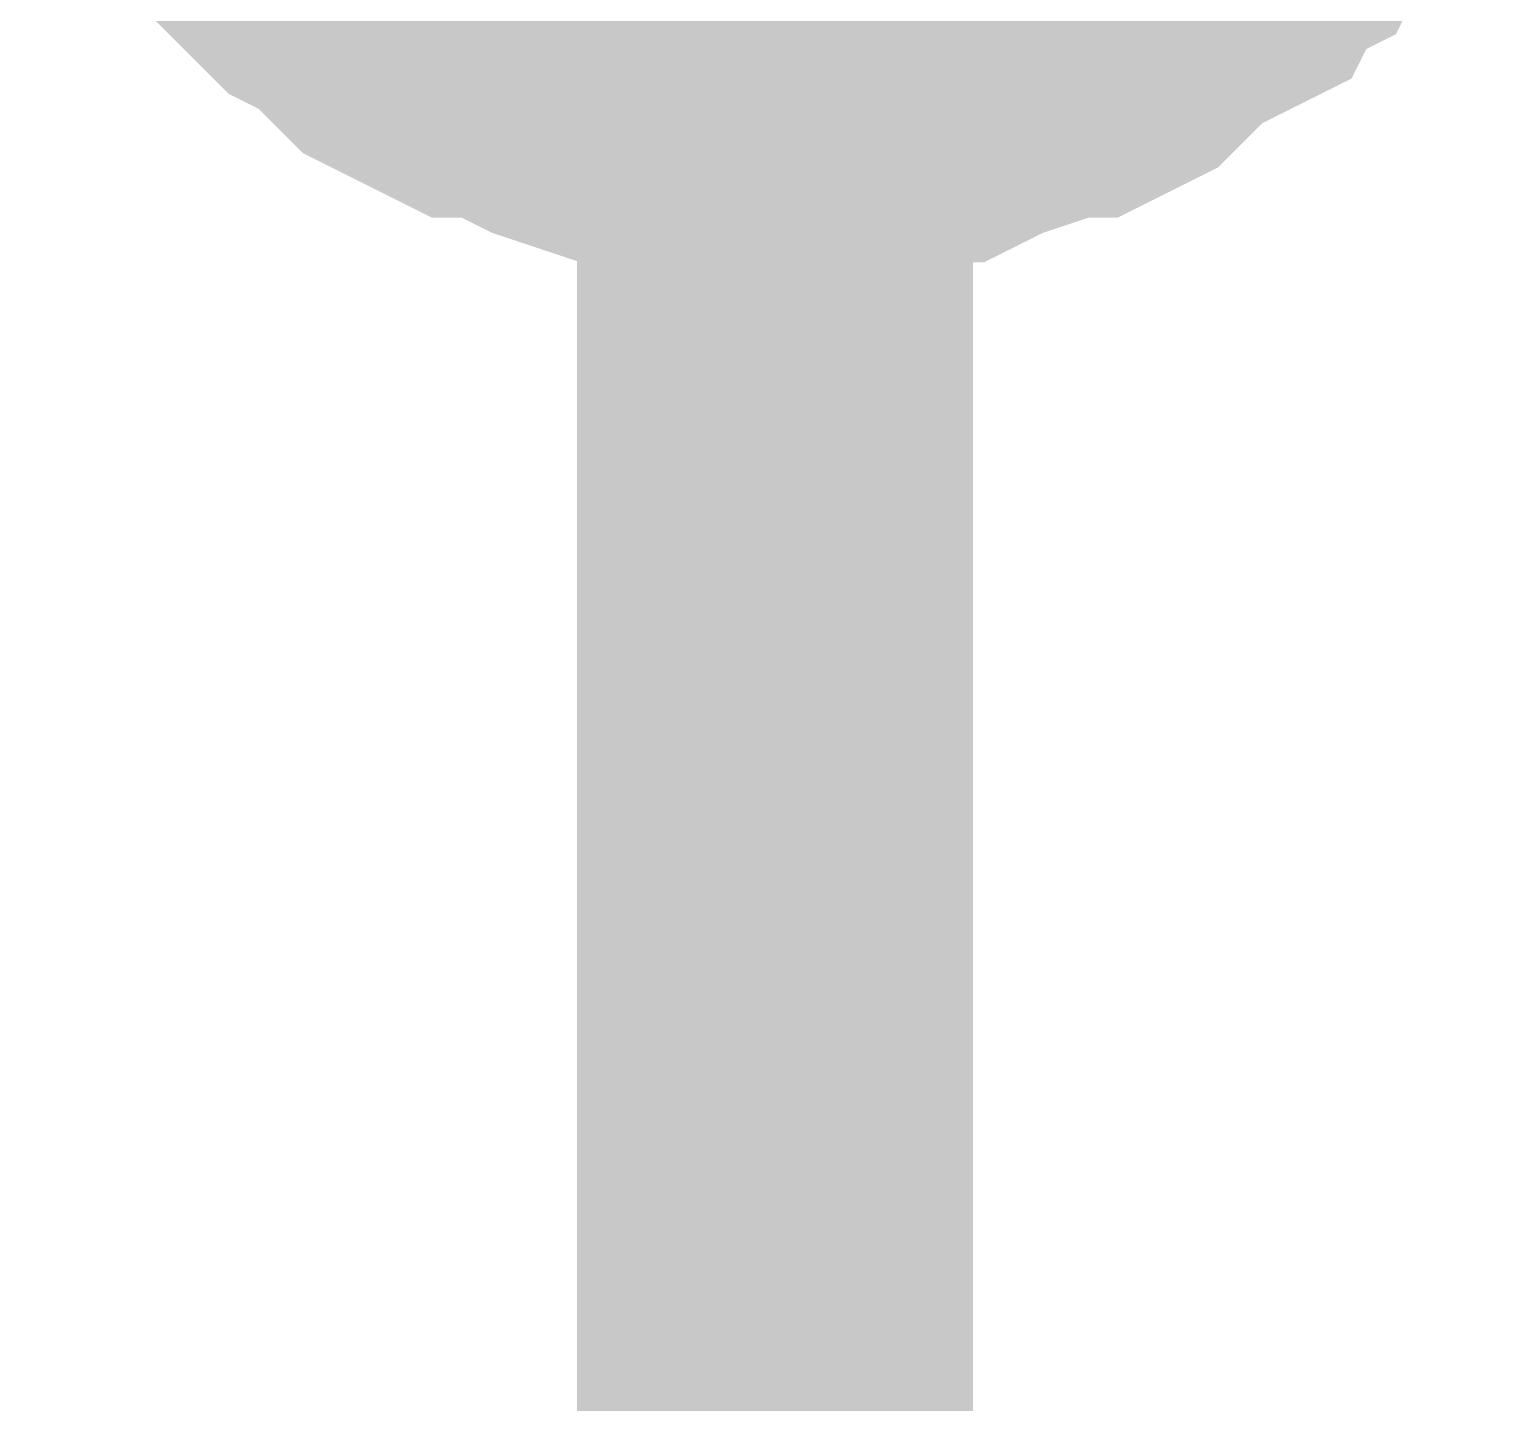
# Model space of a CAD drawing. Header units: millimetres. Extents: x 0 to 800, y 0 to 567.
# Drawn here: x 120.347 to 121.464, y 448.575 to 449.614 of the extents above; entities that cross this region are included whole.
import ezdxf

# ---------------------------------------------------------------- set-up
doc = ezdxf.new("R2010")
doc.units = ezdxf.units.MM
doc.layers.add('Sheet', color=255, linetype='Continuous')

msp = doc.modelspace()

# ---------------------------------------------------------------- linework, layer by layer
at = {"layer": 'Sheet', "const_width": 0.508}
msp.add_lwpolyline([(120.65, 450.088, 1), (121.158, 450.088, 1)], format="xyb", close=True, dxfattribs=at)
at = {"layer": 'Sheet'}
for points, const_width in [([(120.911, 450.0808), (120.911, 443.0252), (120.7878, 443.0252)], 0.2997), ([(120.911, 449.5768), (120.8886, 449.5768), (120.855, 449.5768), (120.8326, 449.588), (120.8102, 449.588), (120.7878, 449.588), (120.7542, 449.5992), (120.7318, 449.6104), (120.7094, 449.6216), (120.687, 449.6216), (120.6646, 449.6328), (120.6422, 449.644), (120.6198, 449.6664), (120.6086, 449.6776), (120.5862, 449.6888), (120.5638, 449.7112), (120.5526, 449.7224), (120.5302, 449.7448), (120.519, 449.756), (120.4966, 449.7784)], 0.2997), ([(120.911, 449.5768), (120.8886, 449.5768), (120.855, 449.5768), (120.8326, 449.588), (120.8102, 449.588), (120.7878, 449.588), (120.7542, 449.5992), (120.7318, 449.6104), (120.7094, 449.6216), (120.687, 449.6216), (120.6646, 449.6328), (120.6422, 449.644), (120.6198, 449.6664), (120.6086, 449.6776), (120.5862, 449.6888), (120.5638, 449.7112), (120.5526, 449.7224), (120.5302, 449.7448), (120.519, 449.756), (120.4966, 449.7784)], 0.2997), ([(120.911, 449.5768), (120.8886, 449.5768), (120.855, 449.5768), (120.8326, 449.588), (120.8102, 449.588), (120.7878, 449.588), (120.7542, 449.5992), (120.7318, 449.6104), (120.7094, 449.6216), (120.687, 449.6216), (120.6646, 449.6328), (120.6422, 449.644), (120.6198, 449.6664), (120.6086, 449.6776), (120.5862, 449.6888), (120.5638, 449.7112), (120.5526, 449.7224), (120.5302, 449.7448), (120.519, 449.756), (120.4966, 449.7784)], 0.2997), ([(120.911, 449.5768), (120.8886, 449.5768), (120.855, 449.5768), (120.8326, 449.588), (120.8102, 449.588), (120.7878, 449.588), (120.7542, 449.5992), (120.7318, 449.6104), (120.7094, 449.6216), (120.687, 449.6216), (120.6646, 449.6328), (120.6422, 449.644), (120.6198, 449.6664), (120.6086, 449.6776), (120.5862, 449.6888), (120.5638, 449.7112), (120.5526, 449.7224), (120.5302, 449.7448), (120.519, 449.756), (120.4966, 449.7784)], 0.2997), ([(121.3142, 449.7784), (121.303, 449.756), (121.2806, 449.7448), (121.2694, 449.7224), (121.247, 449.7112), (121.2358, 449.6888), (121.2134, 449.6776), (121.191, 449.6664), (121.1686, 449.644), (121.1574, 449.6328), (121.135, 449.6216), (121.1126, 449.6216), (121.0902, 449.6104), (121.0566, 449.5992), (121.0342, 449.588), (121.0118, 449.588), (120.9894, 449.588), (120.967, 449.5768), (120.9334, 449.5768), (120.911, 449.5768)], 0.2997), ([(121.3142, 449.7784), (121.303, 449.756), (121.2806, 449.7448), (121.2694, 449.7224), (121.247, 449.7112), (121.2358, 449.6888), (121.2134, 449.6776), (121.191, 449.6664), (121.1686, 449.644), (121.1574, 449.6328), (121.135, 449.6216), (121.1126, 449.6216), (121.0902, 449.6104), (121.0566, 449.5992), (121.0342, 449.588), (121.0118, 449.588), (120.9894, 449.588), (120.967, 449.5768), (120.9334, 449.5768), (120.911, 449.5768)], 0.2997), ([(121.3142, 449.7784), (121.303, 449.756), (121.2806, 449.7448), (121.2694, 449.7224), (121.247, 449.7112), (121.2358, 449.6888), (121.2134, 449.6776), (121.191, 449.6664), (121.1686, 449.644), (121.1574, 449.6328), (121.135, 449.6216), (121.1126, 449.6216), (121.0902, 449.6104), (121.0566, 449.5992), (121.0342, 449.588), (121.0118, 449.588), (120.9894, 449.588), (120.967, 449.5768), (120.9334, 449.5768), (120.911, 449.5768)], 0.2997), ([(121.3142, 449.7784), (121.303, 449.756), (121.2806, 449.7448), (121.2694, 449.7224), (121.247, 449.7112), (121.2358, 449.6888), (121.2134, 449.6776), (121.191, 449.6664), (121.1686, 449.644), (121.1574, 449.6328), (121.135, 449.6216), (121.1126, 449.6216), (121.0902, 449.6104), (121.0566, 449.5992), (121.0342, 449.588), (121.0118, 449.588), (120.9894, 449.588), (120.967, 449.5768), (120.9334, 449.5768), (120.911, 449.5768)], 0.2997), ([(120.911, 449.6328), (120.8886, 449.6328), (120.855, 449.6328), (120.8326, 449.644), (120.8102, 449.644), (120.7878, 449.644), (120.7542, 449.6552), (120.7318, 449.6664), (120.7094, 449.6776), (120.687, 449.6776), (120.6646, 449.6888), (120.6422, 449.7), (120.6198, 449.7224), (120.6086, 449.7336), (120.5862, 449.7448), (120.5638, 449.7672)], 0.2997), ([(120.911, 449.6328), (120.8886, 449.6328), (120.855, 449.6328), (120.8326, 449.644), (120.8102, 449.644), (120.7878, 449.644), (120.7542, 449.6552), (120.7318, 449.6664), (120.7094, 449.6776), (120.687, 449.6776), (120.6646, 449.6888), (120.6422, 449.7), (120.6198, 449.7224), (120.6086, 449.7336), (120.5862, 449.7448), (120.5638, 449.7672)], 0.2997), ([(120.911, 449.6328), (120.8886, 449.6328), (120.855, 449.6328), (120.8326, 449.644), (120.8102, 449.644), (120.7878, 449.644), (120.7542, 449.6552), (120.7318, 449.6664), (120.7094, 449.6776), (120.687, 449.6776), (120.6646, 449.6888), (120.6422, 449.7), (120.6198, 449.7224), (120.6086, 449.7336), (120.5862, 449.7448), (120.5638, 449.7672)], 0.2997), ([(120.911, 449.6328), (120.8886, 449.6328), (120.855, 449.6328), (120.8326, 449.644), (120.8102, 449.644), (120.7878, 449.644), (120.7542, 449.6552), (120.7318, 449.6664), (120.7094, 449.6776), (120.687, 449.6776), (120.6646, 449.6888), (120.6422, 449.7), (120.6198, 449.7224), (120.6086, 449.7336), (120.5862, 449.7448), (120.5638, 449.7672)], 0.2997), ([(120.911, 449.6328), (120.8886, 449.6328), (120.855, 449.6328), (120.8326, 449.644), (120.8102, 449.644), (120.7878, 449.644), (120.7542, 449.6552), (120.7318, 449.6664), (120.7094, 449.6776), (120.687, 449.6776), (120.6646, 449.6888), (120.6422, 449.7), (120.6198, 449.7224), (120.6086, 449.7336), (120.5862, 449.7448), (120.5638, 449.7672)], 0.2997), ([(120.911, 449.6328), (120.8886, 449.6328), (120.855, 449.6328), (120.8326, 449.644), (120.8102, 449.644), (120.7878, 449.644), (120.7542, 449.6552), (120.7318, 449.6664), (120.7094, 449.6776), (120.687, 449.6776), (120.6646, 449.6888), (120.6422, 449.7), (120.6198, 449.7224), (120.6086, 449.7336), (120.5862, 449.7448), (120.5638, 449.7672)], 0.2997), ([(121.247, 449.7672), (121.2358, 449.7448), (121.2134, 449.7336), (121.191, 449.7224), (121.1686, 449.7), (121.1574, 449.6888), (121.135, 449.6776), (121.1126, 449.6776), (121.0902, 449.6664), (121.0566, 449.6552), (121.0342, 449.644), (121.0118, 449.644), (120.9894, 449.644), (120.967, 449.6328), (120.9334, 449.6328), (120.911, 449.6328)], 0.2997), ([(121.247, 449.7672), (121.2358, 449.7448), (121.2134, 449.7336), (121.191, 449.7224), (121.1686, 449.7), (121.1574, 449.6888), (121.135, 449.6776), (121.1126, 449.6776), (121.0902, 449.6664), (121.0566, 449.6552), (121.0342, 449.644), (121.0118, 449.644), (120.9894, 449.644), (120.967, 449.6328), (120.9334, 449.6328), (120.911, 449.6328)], 0.2997), ([(121.247, 449.7672), (121.2358, 449.7448), (121.2134, 449.7336), (121.191, 449.7224), (121.1686, 449.7), (121.1574, 449.6888), (121.135, 449.6776), (121.1126, 449.6776), (121.0902, 449.6664), (121.0566, 449.6552), (121.0342, 449.644), (121.0118, 449.644), (120.9894, 449.644), (120.967, 449.6328), (120.9334, 449.6328), (120.911, 449.6328)], 0.2997), ([(121.247, 449.7672), (121.2358, 449.7448), (121.2134, 449.7336), (121.191, 449.7224), (121.1686, 449.7), (121.1574, 449.6888), (121.135, 449.6776), (121.1126, 449.6776), (121.0902, 449.6664), (121.0566, 449.6552), (121.0342, 449.644), (121.0118, 449.644), (120.9894, 449.644), (120.967, 449.6328), (120.9334, 449.6328), (120.911, 449.6328)], 0.2997), ([(121.247, 449.7672), (121.2358, 449.7448), (121.2134, 449.7336), (121.191, 449.7224), (121.1686, 449.7), (121.1574, 449.6888), (121.135, 449.6776), (121.1126, 449.6776), (121.0902, 449.6664), (121.0566, 449.6552), (121.0342, 449.644), (121.0118, 449.644), (120.9894, 449.644), (120.967, 449.6328), (120.9334, 449.6328), (120.911, 449.6328)], 0.2997), ([(121.247, 449.7672), (121.2358, 449.7448), (121.2134, 449.7336), (121.191, 449.7224), (121.1686, 449.7), (121.1574, 449.6888), (121.135, 449.6776), (121.1126, 449.6776), (121.0902, 449.6664), (121.0566, 449.6552), (121.0342, 449.644), (121.0118, 449.644), (120.9894, 449.644), (120.967, 449.6328), (120.9334, 449.6328), (120.911, 449.6328)], 0.2997), ([(120.911, 449.5768), (120.8886, 449.5768), (120.855, 449.5768), (120.8326, 449.588), (120.8102, 449.588), (120.7878, 449.588), (120.7542, 449.5992), (120.7318, 449.6104), (120.7094, 449.6216), (120.687, 449.6216), (120.6646, 449.6328), (120.6422, 449.644), (120.6198, 449.6664)], 0.0991), ([(120.911, 449.5768), (120.8886, 449.5768), (120.855, 449.5768), (120.8326, 449.588), (120.8102, 449.588), (120.7878, 449.588), (120.7542, 449.5992), (120.7318, 449.6104), (120.7094, 449.6216), (120.687, 449.6216), (120.6646, 449.6328), (120.6422, 449.644), (120.6198, 449.6664)], 0.0991), ([(120.911, 449.5768), (120.8886, 449.5768), (120.855, 449.5768), (120.8326, 449.588), (120.8102, 449.588), (120.7878, 449.588), (120.7542, 449.5992), (120.7318, 449.6104), (120.7094, 449.6216), (120.687, 449.6216), (120.6646, 449.6328), (120.6422, 449.644), (120.6198, 449.6664)], 0.0991), ([(120.911, 449.5768), (120.8886, 449.5768), (120.855, 449.5768), (120.8326, 449.588), (120.8102, 449.588), (120.7878, 449.588), (120.7542, 449.5992), (120.7318, 449.6104), (120.7094, 449.6216), (120.687, 449.6216), (120.6646, 449.6328), (120.6422, 449.644), (120.6198, 449.6664)], 0.0991), ([(120.911, 449.6328), (120.8886, 449.6328), (120.855, 449.6328), (120.8326, 449.644), (120.8102, 449.644), (120.7878, 449.644), (120.7542, 449.6552), (120.7318, 449.6664)], 0.0991), ([(120.911, 449.6328), (120.8886, 449.6328), (120.855, 449.6328), (120.8326, 449.644), (120.8102, 449.644), (120.7878, 449.644), (120.7542, 449.6552), (120.7318, 449.6664)], 0.0991), ([(120.911, 449.6328), (120.8886, 449.6328), (120.855, 449.6328), (120.8326, 449.644), (120.8102, 449.644), (120.7878, 449.644), (120.7542, 449.6552), (120.7318, 449.6664)], 0.0991), ([(120.911, 449.6328), (120.8886, 449.6328), (120.855, 449.6328), (120.8326, 449.644), (120.8102, 449.644), (120.7878, 449.644), (120.7542, 449.6552), (120.7318, 449.6664)], 0.0991), ([(120.911, 449.6328), (120.8886, 449.6328), (120.855, 449.6328), (120.8326, 449.644), (120.8102, 449.644), (120.7878, 449.644), (120.7542, 449.6552), (120.7318, 449.6664)], 0.0991), ([(120.911, 449.6328), (120.8886, 449.6328), (120.855, 449.6328), (120.8326, 449.644), (120.8102, 449.644), (120.7878, 449.644), (120.7542, 449.6552), (120.7318, 449.6664)], 0.0991), ([(121.191, 449.6664), (121.1686, 449.644), (121.1574, 449.6328), (121.135, 449.6216), (121.1126, 449.6216), (121.0902, 449.6104), (121.0566, 449.5992), (121.0342, 449.588), (121.0118, 449.588), (120.9894, 449.588), (120.967, 449.5768), (120.9334, 449.5768), (120.911, 449.5768)], 0.0991), ([(121.0902, 449.6664), (121.0566, 449.6552), (121.0342, 449.644), (121.0118, 449.644), (120.9894, 449.644), (120.967, 449.6328), (120.9334, 449.6328), (120.911, 449.6328)], 0.0991), ([(121.0902, 449.6664), (121.0566, 449.6552), (121.0342, 449.644), (121.0118, 449.644), (120.9894, 449.644), (120.967, 449.6328), (120.9334, 449.6328), (120.911, 449.6328)], 0.0991), ([(121.0902, 449.6664), (121.0566, 449.6552), (121.0342, 449.644), (121.0118, 449.644), (120.9894, 449.644), (120.967, 449.6328), (120.9334, 449.6328), (120.911, 449.6328)], 0.0991), ([(121.191, 449.6664), (121.1686, 449.644), (121.1574, 449.6328), (121.135, 449.6216), (121.1126, 449.6216), (121.0902, 449.6104), (121.0566, 449.5992), (121.0342, 449.588), (121.0118, 449.588), (120.9894, 449.588), (120.967, 449.5768), (120.9334, 449.5768), (120.911, 449.5768)], 0.0991), ([(121.191, 449.6664), (121.1686, 449.644), (121.1574, 449.6328), (121.135, 449.6216), (121.1126, 449.6216), (121.0902, 449.6104), (121.0566, 449.5992), (121.0342, 449.588), (121.0118, 449.588), (120.9894, 449.588), (120.967, 449.5768), (120.9334, 449.5768), (120.911, 449.5768)], 0.0991), ([(121.0902, 449.6664), (121.0566, 449.6552), (121.0342, 449.644), (121.0118, 449.644), (120.9894, 449.644), (120.967, 449.6328), (120.9334, 449.6328), (120.911, 449.6328)], 0.0991), ([(121.0902, 449.6664), (121.0566, 449.6552), (121.0342, 449.644), (121.0118, 449.644), (120.9894, 449.644), (120.967, 449.6328), (120.9334, 449.6328), (120.911, 449.6328)], 0.0991), ([(121.0902, 449.6664), (121.0566, 449.6552), (121.0342, 449.644), (121.0118, 449.644), (120.9894, 449.644), (120.967, 449.6328), (120.9334, 449.6328), (120.911, 449.6328)], 0.0991), ([(121.191, 449.6664), (121.1686, 449.644), (121.1574, 449.6328), (121.135, 449.6216), (121.1126, 449.6216), (121.0902, 449.6104), (121.0566, 449.5992), (121.0342, 449.588), (121.0118, 449.588), (120.9894, 449.588), (120.967, 449.5768), (120.9334, 449.5768), (120.911, 449.5768)], 0.0991)]:
    msp.add_lwpolyline(points, dxfattribs=dict(at, const_width=const_width))

doc.saveas('drawing.dxf')
